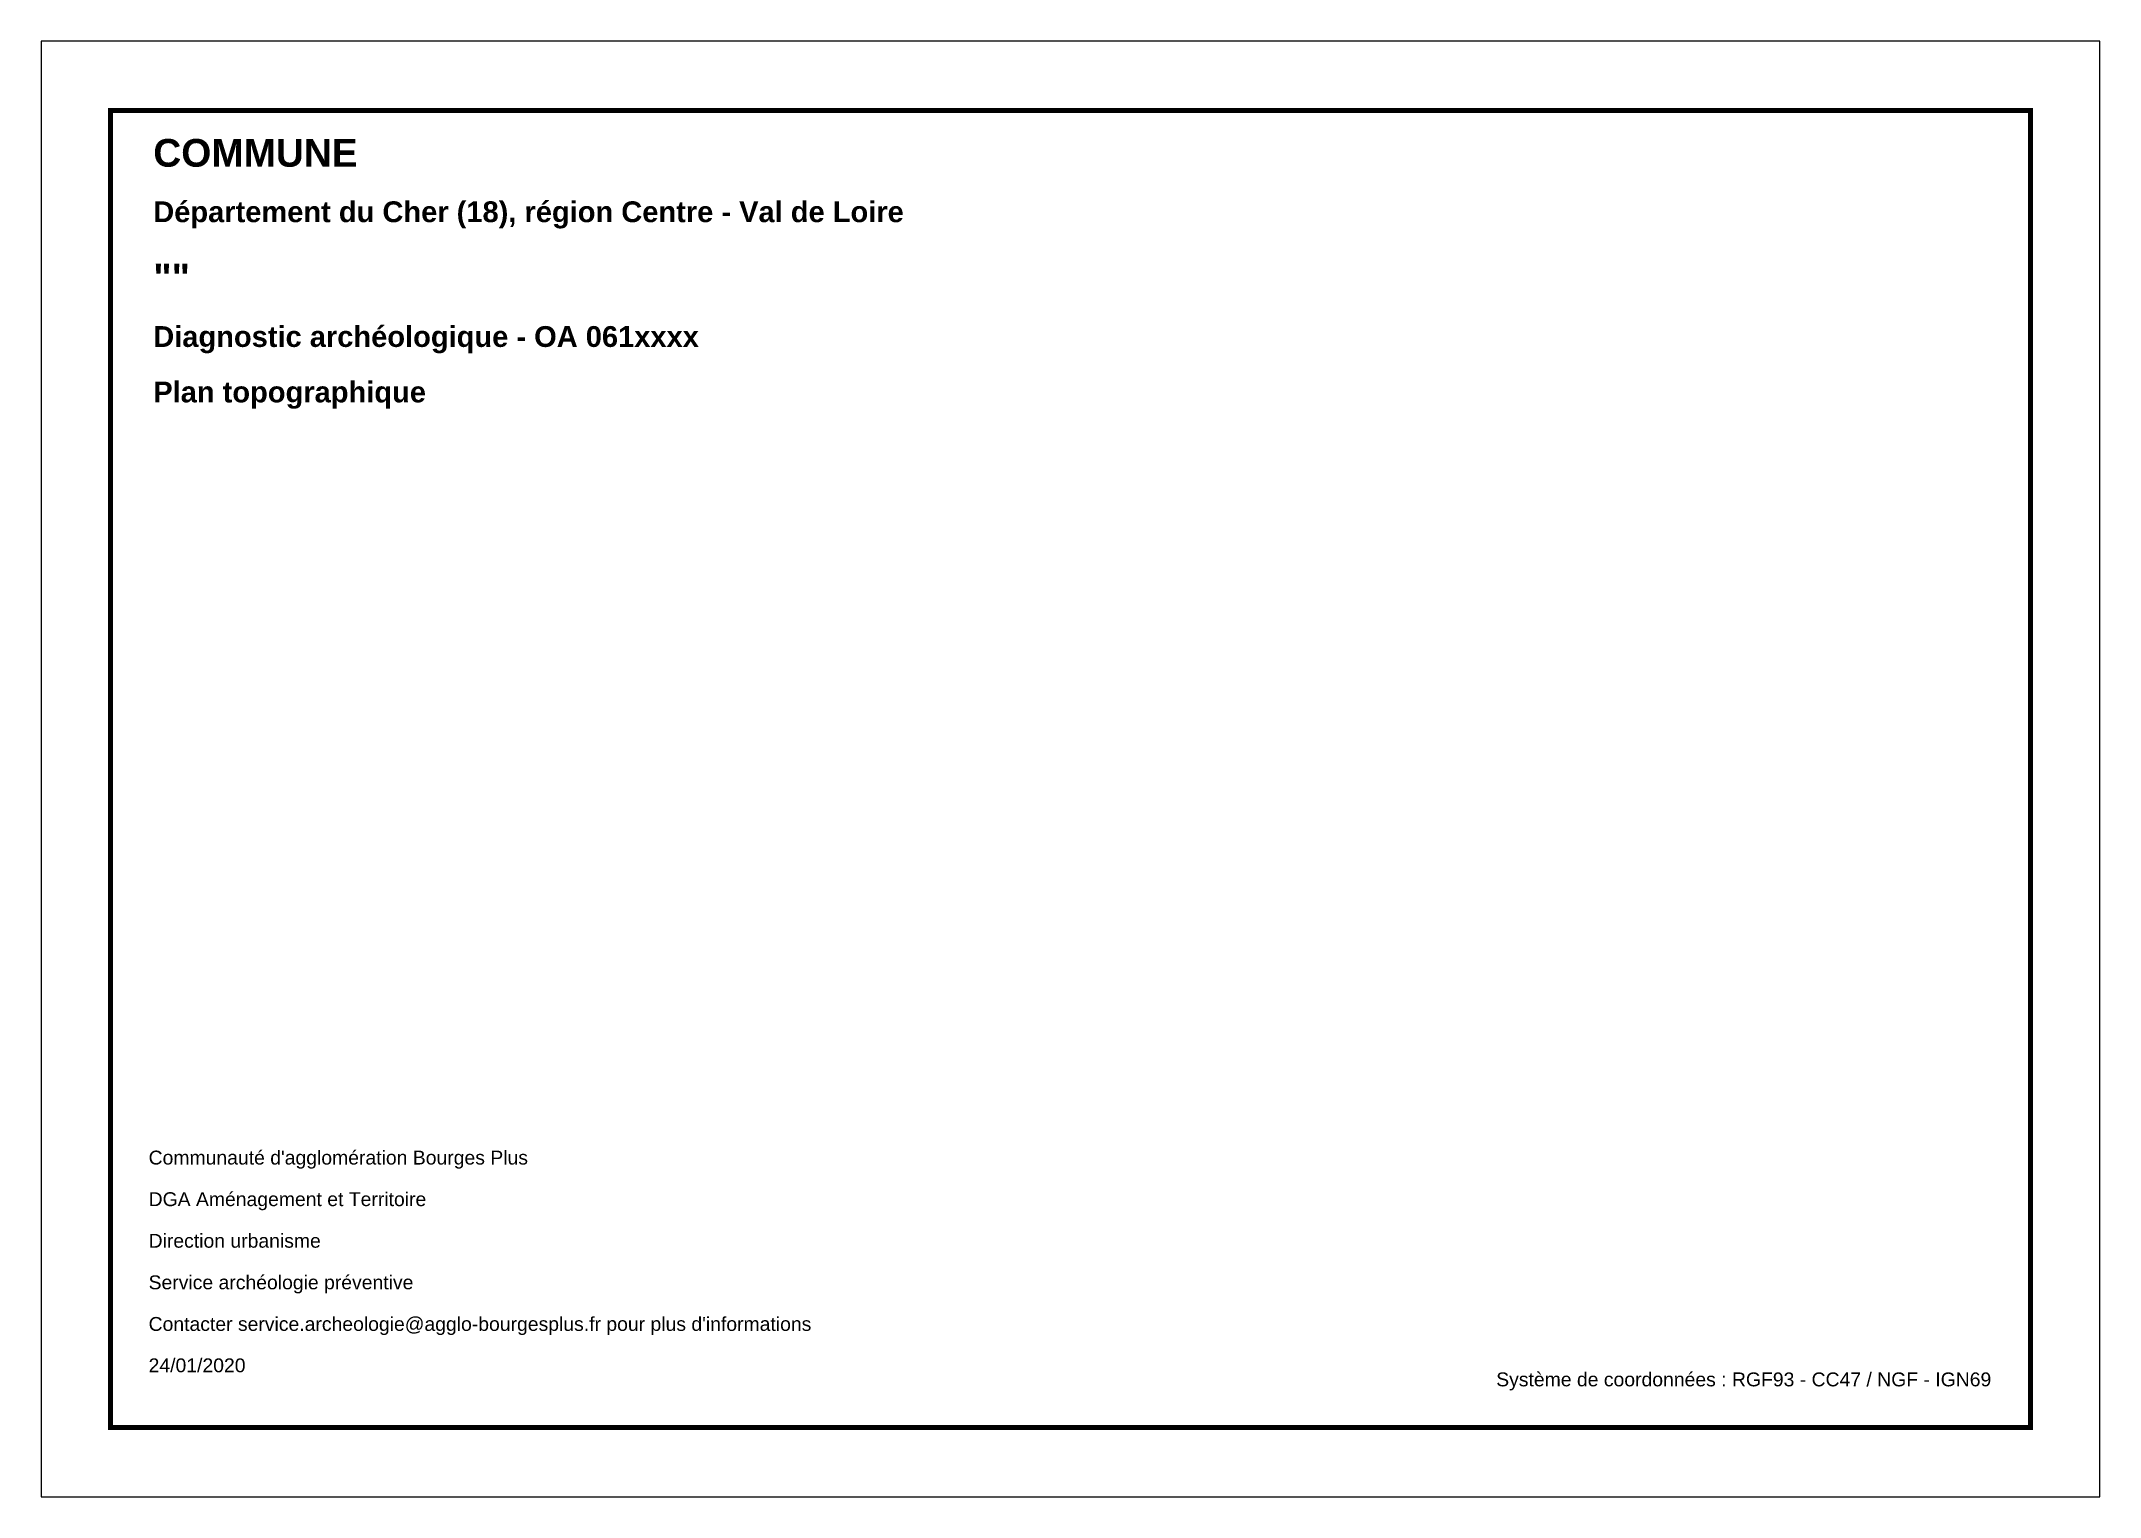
# Paper-space layout 'Opération archéo - plan topo (A4 Paysage)' of a CAD drawing. Header units: metres, sheet in millimetres. Extents: x 0 to 297, y 0 to 210.
import ezdxf
from ezdxf.enums import TextEntityAlignment as Align

# ---------------------------------------------------------------- set-up
doc = ezdxf.new("R2010")
doc.units = ezdxf.units.M
doc.header["$LTSCALE"] = 2
doc.layers.add('Mise en page - Fenêtre', color=5, linetype='Continuous', lineweight=25)
doc.layers.add('Mise en page - Texte', color=7, linetype='Continuous', lineweight=25)
doc.styles.add('Arial', font='arial.ttf')
doc.styles.add('Titre', font='arialbd.ttf')

psp = doc.layouts.new('Opération archéo - plan topo (A4 Paysage)')

# ---------------------------------------------------------------- linework, layer by layer
at = {"layer": 'Mise en page - Texte'}
psp.add_lwpolyline([(0, 0), (297, 0), (297, 210), (0, 210)], close=True, dxfattribs=at)
at = {"layer": 'Mise en page - Texte', "const_width": 0.7}
psp.add_lwpolyline([(10, 10), (287, 10), (287, 200), (10, 200)], close=True, dxfattribs=at)

# ---------------------------------------------------------------- texts
at = {"layer": 'Mise en page - Texte'}
for s, height, style, p in [('COMMUNE', 4, 'Titre', (16.17, 191.89)), ('Département du Cher (18), région Centre - Val de Loire', 3, 'Titre', (16.17, 183.89)), ('""', 4, 'Titre', (16.17, 173.89)), ('Diagnostic archéologique - OA 061xxxx', 3, 'Titre', (16.17, 165.89)), ('Plan topographique', 3, 'Titre', (16.17, 157.89)), ("Communauté d'agglomération Bourges Plus", 2, 'Arial', (15.5, 47.94)), ('DGA Aménagement et Territoire', 2, 'Arial', (15.5, 41.94)), ('Direction urbanisme', 2, 'Arial', (15.5, 35.94)), ('Service archéologie préventive', 2, 'Arial', (15.5, 29.94)), ("Contacter service.archeologie@agglo-bourgesplus.fr pour plus d'informations", 2, 'Arial', (15.5, 23.94))]:
    psp.add_text(s, height=height, dxfattribs=dict(at, style=style)).set_placement(p)
at = {"layer": 'Mise en page - Texte', "style": 'Arial'}
psp.add_text('Système de coordonnées : RGF93 - CC47 / NGF - IGN69', height=2, dxfattribs=at).set_placement((281.34, 15.94), align=Align.RIGHT)
at = {"layer": 'Mise en page - Texte', "insert": (15.5, 17.94), "char_height": 2, "attachment_point": 7, "style": 'Arial'}
psp.add_mtext('24/01/2020', dxfattribs=at)

# ---------------------------------------------------------------- viewports
at = {"layer": 'Mise en page - Fenêtre', "color": 5}
psp.add_viewport(center=(148.5, 105), size=(277, 190), view_center_point=(5, 5), view_height=10.09077, dxfattribs=at)

doc.saveas('drawing.dxf')
